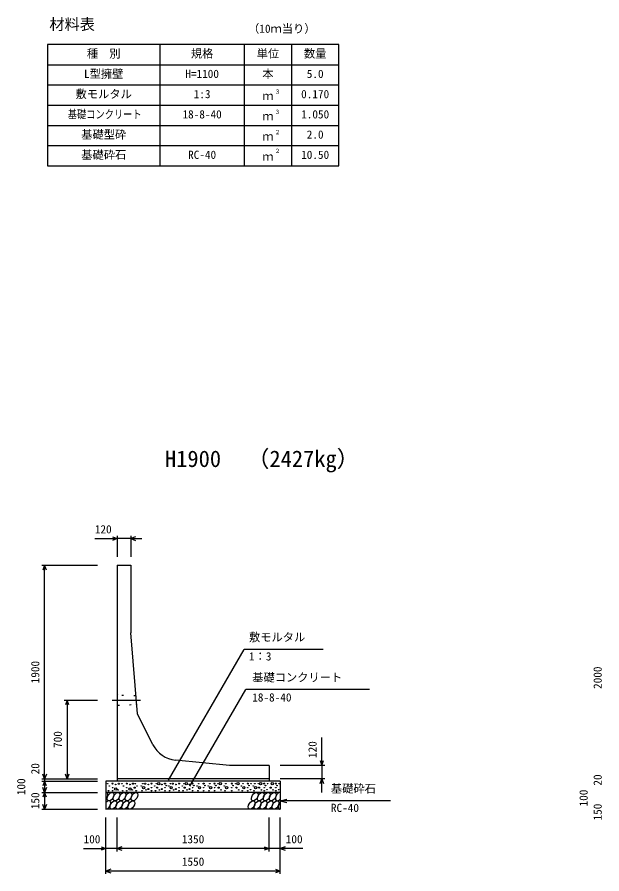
# Model space of a CAD drawing. Units: millimetres, scale not verified. Extents: x -50400 to 50400, y -17820 to 17820.
# Drawn here: x 21185 to 26384, y -126 to 7495 of the extents above; entities that cross this region are included whole.
import ezdxf
from ezdxf.enums import TextEntityAlignment as Align

# ---------------------------------------------------------------- set-up
doc = ezdxf.new("R2010")
doc.units = ezdxf.units.MM
doc.header["$LTSCALE"] = 60
doc.linetypes.add('DOTTED', pattern=[1.75, 0.25, -1.5])
doc.linetypes.add('LONG_DASHED_DOTTED', pattern=[15.25, 12, -1.5, 0.25, -1.5])
for name, color, linetype, lineweight in [('0-0_CENTER', 7, 'LONG_DASHED_DOTTED', 25), ('0-1_DIM', 7, 'Continuous', 25), ('0-3_HATCH', 6, 'Continuous', 25), ('0-4_HYO', 3, 'Continuous', 25), ('0-5_HYO2', 4, 'Continuous', 25), ('0-6_OUTLINE', 1, 'Continuous', 25), ('0-7_OUTLINE2', 4, 'DOTTED', 25), ('0-8_TXT', 7, 'Continuous', 25)]:
    doc.layers.add(name, color=color, linetype=linetype, lineweight=lineweight)
doc.styles.add('ＭＳ ゴシック', font='')
doc.styles.get('ＭＳ ゴシック').set_extended_font_data('MS Gothic')

msp = doc.modelspace()

# ---------------------------------------------------------------- linework, layer by layer
at = {"layer": '0-0_CENTER'}
msp.add_line((22031.18, 1419.23), (22281.04, 1419.23), dxfattribs=at)
at = {"layer": '0-1_DIM'}
for p, q in [((21874.96, 2856.12), (22074.5, 2856.12)), ((22074.5, 2881.12), (22074.5, 2694.23)), ((22194.5, 2856.12), (22074.5, 2856.12)), ((22194.5, 2881.12), (22194.5, 2694.23)), ((22194.5, 2856.12), (22294.5, 2856.12)), ((21404.5, 2619.23), (21899.5, 2619.23)), ((21429.5, 719.23), (21429.5, 2619.23)), ((22532.24, 707.91), (23203.51, 1870.58)), ((23905.93, 1870.58), (23203.51, 1870.58)), ((22721.72, 653.51), (23217.99, 1513.07)), ((24317.54, 1513.07), (23217.99, 1513.07)), ((21604.5, 1419.23), (21899.5, 1419.23)), ((21629.5, 1419.23), (21629.5, 719.23)), ((23894.5, 839.23), (23894.5, 1086.92)), ((23919.5, 839.23), (23524.5, 839.23)), ((23894.5, 839.23), (23894.5, 719.23)), ((21404.5, 719.23), (21899.5, 719.23)), ((21404.5, 699.23), (21899.5, 699.23)), ((21429.5, 719.23), (21429.5, 699.23)), ((21429.5, 699.23), (21429.5, 599.23)), ((23919.5, 719.23), (23524.5, 719.23)), ((23894.5, 599.23), (23894.5, 719.23)), ((21404.5, 599.23), (21899.5, 599.23)), ((21429.5, 599.23), (21429.5, 449.23)), ((23524.5, 524.23), (23582.46, 539.76)), ((24504.82, 524.23), (23524.5, 524.23)), ((23524.5, 524.23), (23582.46, 508.7)), ((21404.5, 449.23), (21899.5, 449.23)), ((21974.5, -125.77), (21974.5, 374.23)), ((22074.5, 74.23), (22074.5, 374.23)), ((23424.5, 74.23), (23424.5, 374.23)), ((23424.5, 74.23), (23424.5, 374.23)), ((23524.5, -125.77), (23524.5, 374.23)), ((21774.96, 99.23), (21974.5, 99.23)), ((22074.5, 99.23), (21974.5, 99.23)), ((23424.5, 99.23), (22074.5, 99.23)), ((23524.5, 99.23), (23424.5, 99.23)), ((23724.04, 99.23), (23524.5, 99.23)), ((23524.5, -100.77), (21974.5, -100.77))]:
    msp.add_line(p, q, dxfattribs=at)
for points in [[(22032.21, 2871.51), (22074.5, 2856.12), (22032.21, 2840.73)], [(22236.79, 2871.51), (22194.5, 2856.12), (22236.79, 2840.73)], [(21444.89, 2576.94), (21429.5, 2619.23), (21414.11, 2576.94)], [(21644.89, 1376.94), (21629.5, 1419.23), (21614.11, 1376.94)], [(23879.11, 881.52), (23894.5, 839.23), (23909.89, 881.52)], [(21444.89, 761.52), (21429.5, 719.23), (21414.11, 761.52)], [(21444.89, 656.94), (21429.5, 699.23), (21414.11, 656.94)], [(21644.89, 761.52), (21629.5, 719.23), (21614.11, 761.52)], [(23879.11, 676.94), (23894.5, 719.23), (23909.89, 676.94)], [(21444.89, 641.52), (21429.5, 599.23), (21414.11, 641.52)], [(21444.89, 556.94), (21429.5, 599.23), (21414.11, 556.94)], [(21444.89, 491.52), (21429.5, 449.23), (21414.11, 491.52)], [(21932.21, 114.62), (21974.5, 99.23), (21932.21, 83.84)], [(22116.79, 114.62), (22074.5, 99.23), (22116.79, 83.84)], [(23382.21, 114.62), (23424.5, 99.23), (23382.21, 83.84)], [(23566.79, 114.62), (23524.5, 99.23), (23566.79, 83.84)], [(22016.79, -85.38), (21974.5, -100.77), (22016.79, -116.16)], [(23482.21, -85.38), (23524.5, -100.77), (23482.21, -116.16)]]:
    msp.add_lwpolyline(points, dxfattribs=at)
at = {"layer": '0-3_HATCH'}
for centre, radius in [((22443.46, 676.41), 10), ((22688.68, 676.41), 10), ((22990.92, 676.41), 10), ((23148.58, 676.41), 10), ((23350.2, 676.41), 10), ((23453.06, 676.41), 10), ((21990.47, 676.41), 2.5), ((21997.48, 613.38), 2.5), ((22004.49, 655.4), 2.5), ((22033.36, 677.28), 5), ((22033.36, 641.39), 2.5), ((22033.36, 613.38), 2.5), ((22061.4, 628.26), 10), ((22061.4, 669.41), 2.5), ((22082.43, 621.26), 2.5), ((22089.44, 676.41), 5), ((22116.57, 676.41), 2.5), ((22123.58, 613.38), 2.5), ((22130.59, 655.4), 2.5), ((22159.47, 677.28), 5), ((22159.47, 641.39), 2.5), ((22159.47, 613.38), 2.5), ((22187.51, 628.26), 10), ((22187.51, 669.41), 2.5), ((22208.53, 621.26), 2.5), ((22215.54, 676.41), 5), ((22229.56, 641.39), 5), ((22236.57, 676.41), 2.5), ((22243.58, 613.38), 2.5), ((22250.59, 655.4), 2.5), ((22288.41, 655.4), 2.5), ((22295.42, 613.38), 2.5), ((22309.44, 641.39), 10), ((22302.43, 676.41), 2.5), ((22323.46, 676.41), 5), ((22330.47, 621.26), 2.5), ((22351.49, 628.26), 5), ((22351.49, 669.41), 2.5), ((22379.53, 677.28), 5), ((22379.53, 641.39), 2.5), ((22379.53, 613.38), 2.5), ((22408.41, 655.4), 2.5), ((22415.42, 613.38), 2.5), ((22422.43, 676.41), 2.5), ((22429.44, 641.39), 5), ((22450.47, 621.26), 2.5), ((22471.49, 628.26), 5), ((22471.49, 669.41), 2.5), ((22499.53, 677.28), 5), ((22499.53, 641.39), 2.5), ((22499.53, 613.38), 2.5), ((22510.87, 659.72), 2.5), ((22533.63, 655.4), 2.5), ((22540.64, 613.38), 2.5), ((22554.66, 641.39), 10), ((22547.65, 676.41), 2.5), ((22568.68, 676.41), 5), ((22575.69, 621.26), 2.5), ((22596.72, 628.26), 5), ((22596.72, 669.41), 2.5), ((22624.76, 677.28), 5), ((22624.76, 641.39), 2.5), ((22624.76, 613.38), 2.5), ((22653.63, 655.4), 2.5), ((22660.64, 613.38), 2.5), ((22667.65, 676.41), 2.5), ((22674.66, 641.39), 5), ((22695.69, 621.26), 2.5), ((22716.72, 628.26), 5), ((22716.72, 669.41), 2.5), ((22744.76, 677.28), 5), ((22744.76, 641.39), 2.5), ((22744.76, 613.38), 2.5), ((22756.1, 659.72), 2.5), ((22785.56, 655.4), 2.5), ((22792.57, 613.38), 2.5), ((22806.59, 641.39), 10), ((22799.58, 676.41), 2.5), ((22843.2, 677.28), 5), ((22843.2, 641.39), 2.5), ((22843.2, 613.38), 2.5), ((22854.54, 659.72), 2.5), ((22884, 655.4), 2.5), ((22891.01, 613.38), 2.5), ((22905.03, 641.39), 10), ((22898.01, 676.41), 2.5), ((22940.19, 677.28), 5), ((22940.19, 641.39), 2.5), ((22940.19, 613.38), 2.5), ((22951.53, 659.72), 2.5), ((22969.89, 676.41), 2.5), ((22976.9, 641.39), 5), ((22997.93, 621.26), 2.5), ((23026.27, 655.4), 2.5), ((23033.28, 613.38), 2.5), ((23047.3, 641.39), 10), ((23040.29, 676.41), 2.5), ((23093.58, 677.28), 5), ((23093.58, 641.39), 2.5), ((23093.58, 613.38), 2.5), ((23104.92, 659.72), 2.5), ((23127.55, 676.41), 2.5), ((23134.56, 641.39), 5), ((23155.59, 621.26), 2.5), ((23179.24, 655.4), 2.5), ((23186.25, 613.38), 2.5), ((23200.27, 641.39), 10), ((23193.26, 676.41), 2.5), ((23235.44, 677.28), 5), ((23235.44, 641.39), 2.5), ((23235.44, 613.38), 2.5), ((23246.78, 659.72), 2.5), ((23260.09, 623.04), 2.5), ((23265.13, 676.41), 2.5), ((23284.37, 655.4), 2.5), ((23291.38, 613.38), 2.5), ((23305.4, 641.39), 10), ((23298.39, 676.41), 2.5), ((23329.17, 676.41), 2.5), ((23336.19, 641.39), 5), ((23357.21, 621.26), 2.5), ((23381.97, 677.28), 5), ((23381.97, 641.39), 2.5), ((23381.97, 613.38), 2.5), ((23393.31, 659.72), 2.5), ((23406.63, 623.04), 2.5), ((23411.67, 676.41), 2.5), ((23439.04, 641.39), 5), ((23460.07, 621.26), 2.5), ((23484.83, 677.28), 5), ((23484.83, 641.39), 2.5), ((23484.83, 613.38), 2.5), ((23496.17, 659.72), 2.5), ((23509.49, 623.04), 2.5), ((23514.53, 676.41), 2.5)]:
    msp.add_circle(centre, radius, dxfattribs=at)
for centre, start_param, end_param in [((21962.13, 561.71), 4.385593, 6.6745444), ((23510.64, 561.71), 0.3357715, 4.4411806), ((21987.46, 486.72), 3.5111464, 7.548991), ((23535.96, 486.72), 1.2110787, 3.5658734)]:
    msp.add_ellipse(centre, major_axis=(21.81, 35.31), ratio=0.5792, start_param=start_param, end_param=end_param, dxfattribs=at)
for centre in [(22015.34, 561.71), (22068.55, 561.71), (22121.76, 561.71), (22174.97, 561.71), (22228.18, 561.71), (23297.81, 561.71), (23351.01, 561.71), (23404.22, 561.71), (23457.43, 561.71), (22040.66, 486.72), (22093.87, 486.72), (22147.08, 486.72), (22200.29, 486.72), (23269.92, 486.72), (23323.13, 486.72), (23376.34, 486.72), (23429.54, 486.72), (23482.75, 486.72)]:
    msp.add_ellipse(centre, major_axis=(21.81, 35.31), ratio=0.5792, dxfattribs=at)
at = {"layer": '0-4_HYO'}
for p, q in [((22455, 7252.24), (22455, 6172.24)), ((23205, 7252.24), (23205, 6172.24)), ((23625, 7252.24), (23625, 6172.24)), ((21455, 7072.24), (24045, 7072.24))]:
    msp.add_line(p, q, dxfattribs=at)
msp.add_lwpolyline([(21455, 6172.24), (24045, 6172.24), (24045, 7252.24), (21455, 7252.24)], close=True, dxfattribs=at)
at = {"layer": '0-5_HYO2'}
for p, q in [((21455, 6892.24), (24045, 6892.24)), ((21455, 6712.24), (24045, 6712.24)), ((21455, 6532.24), (24045, 6532.24)), ((21455, 6352.24), (24045, 6352.24))]:
    msp.add_line(p, q, dxfattribs=at)
at = {"layer": '0-6_OUTLINE'}
for p, q in [((22074.5, 2619.23), (22194.5, 2619.23)), ((22074.5, 2619.23), (22074.5, 699.23)), ((22194.5, 2619.23), (22194.5, 2019.23)), ((22254.5, 1299.23), (22194.5, 2019.23)), ((22392.64, 1022.94), (22254.5, 1299.23)), ((23074.5, 839.23), (22592.17, 885.91)), ((23424.5, 839.23), (23074.5, 839.23)), ((23424.5, 839.23), (23424.5, 699.23)), ((23424.5, 719.23), (22074.5, 719.23)), ((23524.5, 699.23), (23524.5, 449.23)), ((23524.5, 599.23), (21974.5, 599.23)), ((23524.5, 449.23), (21974.5, 449.23))]:
    msp.add_line(p, q, dxfattribs=at)
msp.add_lwpolyline([(23524.5, 699.23), (21974.5, 699.23), (21974.5, 449.23)], dxfattribs=at)
msp.add_arc((22616.25, 1134.74), 250, 206.56505, 264.47246, dxfattribs=at)
at = {"layer": '0-7_OUTLINE2'}
for p, q in [((22079.5, 1464.01), (22074.72, 1469.23)), ((22236.34, 1456.96), (22079.5, 1464.01)), ((22240.96, 1461.75), (22236.34, 1456.96)), ((22074.72, 1369.23), (22079.5, 1374.45)), ((22079.5, 1374.45), (22242.63, 1381.51)), ((22247.84, 1376.73), (22242.63, 1381.51))]:
    msp.add_line(p, q, dxfattribs=at)

# ---------------------------------------------------------------- texts
at = {"layer": '0-1_DIM', "style": 'ＭＳ ゴシック'}
for s, p in [('120', (21875.86, 2881.12)), ('敷モルタル', (23246.36, 1920.58)), ('1：3', (23246.36, 1750.47)), ('基礎コンクリート', (23275.25, 1563.07)), ('18-8-40', (23275.25, 1385.44)), ('基礎砕石', (23974.75, 574.23)), ('RC-40', (23974.75, 402.85)), ('100', (21775.86, 124.23)), ('1350', (22649.5, 124.23)), ('100', (23573.14, 124.23)), ('1550', (22649.5, -75.77))]:
    msp.add_text(s, height=73.31, dxfattribs=at).set_placement(p, align=Align.BOTTOM_LEFT)
for s, p in [('1900', (21404.5, 1569.23)), ('2000', (26404.5, 1519.23)), ('700', (21604.5, 994.23)), ('120', (23869.5, 904.87)), ('20', (21404.5, 759.3)), ('100', (21279.5, 574.23)), ('20', (26404.5, 659.3)), ('100', (26279.5, 474.23)), ('150', (21404.5, 449.23)), ('150', (26404.5, 349.23))]:
    msp.add_text(s, height=73.31, rotation=90, dxfattribs=at).set_placement(p, align=Align.BOTTOM_LEFT)
at = {"layer": '0-8_TXT', "style": 'ＭＳ ゴシック'}
for s, height, p in [('材料表', 98.97, (21471.67, 7352.24)), ('（10ｍ当り）', 73.31, (23238.33, 7333.9)), ('種\u3000別', 73.31, (21805, 7112.24)), ('規格', 73.31, (22730, 7112.24)), ('単位', 73.31, (23315, 7112.24)), ('数量', 73.31, (23735, 7112.24)), ('L型擁壁', 73.31, (21780, 6932.24)), ('H=1100', 73.31, (22680, 6932.24)), ('本', 73.31, (23365, 6932.24)), ('5.0', 73.31, (23760, 6932.24)), ('敷モルタル', 73.31, (21705, 6752.24)), ('1:3', 73.31, (22755, 6752.24)), ('ｍ', 73.31, (23365, 6735.57)), ('３', 36.66, (23474.24, 6802.85)), ('0.170', 73.31, (23710, 6752.24)), ('18-8-40', 73.31, (22655, 6572.24)), ('ｍ', 73.31, (23365, 6555.57)), ('３', 36.66, (23474.24, 6622.85)), ('1.050', 73.31, (23710, 6572.24)), ('基礎型砕', 73.31, (21755, 6392.24)), ('２', 36.66, (23474.24, 6442.85)), ('2.0', 73.31, (23760, 6392.24)), ('ｍ', 73.31, (23365, 6375.57)), ('基礎砕石', 73.31, (21755, 6212.24)), ('RC-40', 73.31, (22705, 6212.24)), ('ｍ', 73.31, (23365, 6195.57)), ('２', 36.66, (23474.24, 6276.18)), ('10.50', 73.31, (23710, 6212.24)), ('（2427kg）', 146.6, (23228.12, 3449.48)), ('H1900', 146.6, (22499.5, 3449.48))]:
    msp.add_text(s, height=height, dxfattribs=at).set_placement(p, align=Align.BOTTOM_LEFT)
at = {"layer": '0-8_TXT', "style": 'ＭＳ ゴシック', "width": 0.8}
msp.add_text('基礎コンクリート', height=73.31, dxfattribs=at).set_placement((21635, 6572.24), align=Align.BOTTOM_LEFT)

doc.saveas('drawing.dxf')
